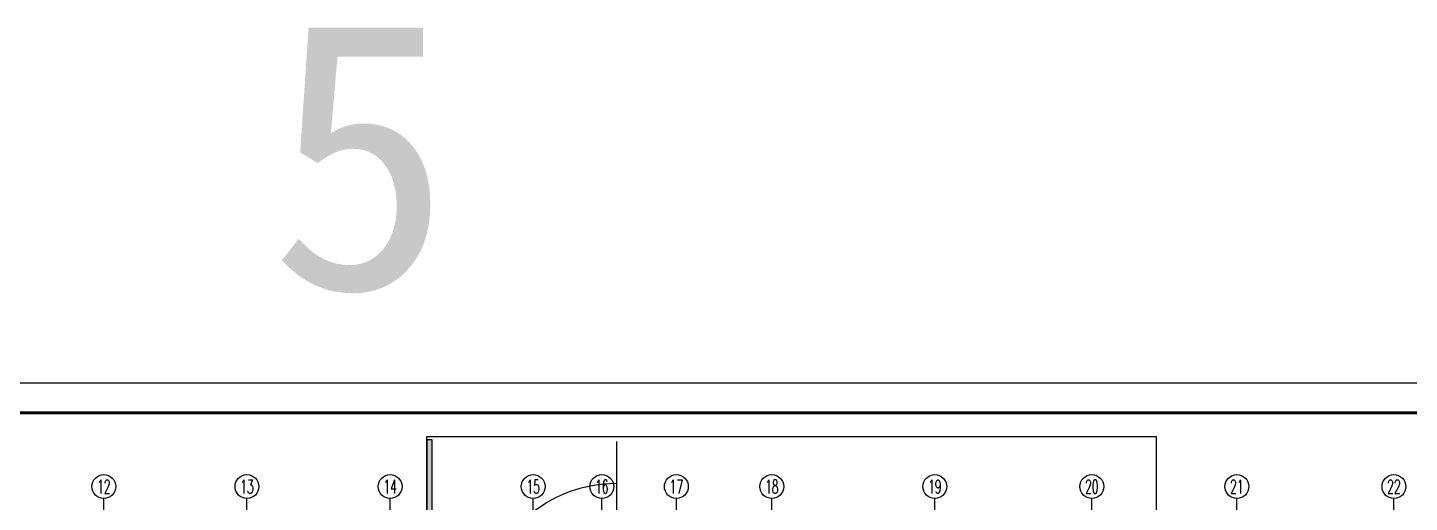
# Model space of a CAD drawing. Extents: x -888467 to -675969, y -675351 to -419232.
# Drawn here: x -786473 to -716964, y -443100 to -419232 of the extents above; entities that cross this region are included whole.
import ezdxf
from ezdxf.enums import TextEntityAlignment as Align

# ---------------------------------------------------------------- set-up
doc = ezdxf.new("R2010")
doc.units = 0
doc.header["$LTSCALE"] = 1000
doc.linetypes.add('__DASH', pattern=[0.35, 0.25, -0.1])
doc.layers.get('0').update_dxf_attribs({"linetype": 'CONTINUOUS'})
for name, color, linetype in [('A-ANNO-TXT', 7, 'CONTINUOUS'), ('AXIS', 3, 'CONTINUOUS'), ('AXIS_TEXT', 7, 'CONTINUOUS'), ('BTTK', 7, 'CONTINUOUS'), ('PUB_HATCH', 8, 'CONTINUOUS'), ('PUB_TITLE', 7, 'CONTINUOUS'), ('公用-影线', 8, 'CONTINUOUS'), ('建筑-墙体', 2, 'CONTINUOUS'), ('建筑-柱子', 2, 'CONTINUOUS'), ('建筑层', 253, 'CONTINUOUS'), ('覆土', 7, 'CONTINUOUS'), ('风量标注', 3, 'CONTINUOUS')]:
    doc.layers.add(name, color=color, linetype=linetype)
doc.styles.add('_TCH_AXIS', font='COMPLEX', dxfattribs={"bigfont": 'GBCBIG'})
doc.styles.add('COMPLEX', font='COMPLEX')
doc.styles.add('HT', font='')
doc.styles.add('HZ(TK)', font='geniso.shx', dxfattribs={"width": 0.9, "bigfont": 'hztxt.shx'})
doc.styles.get('HT').set_extended_font_data('SimHei')

# ---------------------------------------------------------------- blocks, each defined once
blk = doc.blocks.new('_FZH')
blk.add_lwpolyline([(-0.5, -0.5), (0.5, -0.5), (0.5, 0.5), (-0.5, 0.5)], close=True)
at = {"layer": 'PUB_HATCH'}
blk.add_solid([(-0.5, -0.5), (0.5, -0.5), (-0.5, 0.5), (0.5, 0.5)], dxfattribs=at)
blk = doc.blocks.new('A$C10362422')
h = blk.add_hatch()
h.set_pattern_fill('ANSI31', color=256, scale=150, angle=90)
h.set_pattern_definition([(135, (-3252770.88, -12604415.4), (-168.3798023, -168.3798023), [])])
h.paths.add_polyline_path([(12573, 4926), (12573, 4626), (7773, 4626), (7773, 4926)])
at = {"layer": '公用-影线'}
for points in [[(12573, 17526), (12573, 3326), (12823, 3326), (12823, 17526)], [(-23607, 12676), (3273, 12676), (3273, 12926), (-23607, 12926)], [(7523, 3626), (7773, 3626), (7773, 8676), (7523, 8676)]]:
    blk.add_hatch(color=256, dxfattribs=at).paths.add_polyline_path(points)
h = blk.add_hatch(color=256, dxfattribs=at)
edge = h.paths.add_edge_path()
edge.add_line((6780, 10826), (6918, 10612))
edge.add_line((6918, 10612), (6917, 10613))
edge.add_line((6917, 10613), (7132, 10742))
edge.add_arc((3273, 8426), 4500, 30.96376, 90)
edge.add_line((3273, 12926), (3273, 12676))
edge.add_arc((3273, 8426), 4250, 34.38187, 90, ccw=False)
h = blk.add_hatch(color=256, dxfattribs=at)
edge = h.paths.add_edge_path()
edge.add_line((6917, 10613), (7073, 10330))
edge.add_arc((3273, 8426), 4250, 0, 26.60468, ccw=False)
edge.add_line((7523, 8426), (7773, 8426))
edge.add_arc((3273, 8426), 4500, 0, 30.96376)
edge.add_line((7132, 10742), (6917, 10613))
for p, q in [((3273, 12926), (3273, 17426)), ((2183, 12926), (3273, 12926)), ((2503, 12676), (3273, 12676)), ((7773, 8426), (12673, 8426)), ((7773, 7226), (12573, 7226))]:
    blk.add_line(p, q)
blk.add_lwpolyline([(12673, 12676), (12823, 12676), (12823, 17676), (-23858, 17676), (-23858, 12676), (3273, 12676)])
blk.add_lwpolyline([(12573, 4926), (12573, 4626), (7773, 4626), (7773, 4926)], close=True)
blk.add_arc((3273, 8426), 6900, 0, 90)
at = {"layer": '建筑-墙体'}
for p, q in [((12573, 17526), (12573, 3326)), ((12823, 17526), (12573, 17526)), ((12823, 17526), (12823, 3326)), ((-23858, 12926), (3273, 12926)), ((-23858, 12676), (3273, 12676)), ((7523, 9376), (7523, 3626)), ((7773, 8426), (7773, 3626)), ((12823, 3326), (12573, 3326))]:
    blk.add_line(p, q, dxfattribs=at)
for radius, start, end in [(4500, 30.96376, 90), (4250, 34.38187, 90), (4250, 0, 34.38187), (4500, 0, 30.96376)]:
    blk.add_arc((3273, 8426), radius, start, end, dxfattribs=at)
at = {"layer": '覆土'}
blk.add_line((10173, 8426), (10173, 3626), dxfattribs=at)
at = {"layer": '覆土', "linetype": '__DASH'}
blk.add_lwpolyline([(2888, 12676), (12823, 12676), (12823, 12926), (3097, 12926)], close=True, dxfattribs=at)
at = {"layer": '建筑-柱子', "xscale": 600, "yscale": 600, "zscale": 600, "rotation": 90}
blk.add_blockref('_FZH', (7473, 3326), dxfattribs=at)
blk = doc.blocks.new('vhtemplate_2020年新竖式图框_A1_1_2', base_point=(-420.5, 0))
at = {"layer": 'PUB_TITLE', "color": 7}
blk.add_lwpolyline([(-420.5, 594), (841, 594), (841, 0), (-420.5, 0)], close=True, dxfattribs=at)
at = {"layer": 'PUB_TITLE', "const_width": 1}
blk.add_lwpolyline([(-395.5, 10), (831, 10), (831, 584), (-395.5, 584)], close=True, dxfattribs=at)
at = {"layer": 'BTTK', "color": 4, "style": 'HZ(TK)', "width": 0.9}
for tag, p in [('合作单位', (796, 511.5)), ('建设单位', (796, 209.5)), ('工程名称', (796, 176.5)), ('子项名称', (806, 160)), ('图纸名称', (796, 141))]:
    blk.add_attdef(tag, text='', height=3.5, dxfattribs=at).set_placement(p, align=Align.MIDDLE_CENTER)
for tag, p in [('注册证书号', (808.5, 309.01)), ('注册印章号', (808.5, 301.01)), ('设计号', (806, 193)), ('图别', (789.75, 34)), ('图号', (822.25, 34)), ('版本号', (789.75, 26)), ('日期', (822.25, 26))]:
    blk.add_attdef(tag, text='', height=3.5, dxfattribs=at).set_placement(p, align=Align.MIDDLE)
blk = doc.blocks.new('_AXISO')
blk.add_circle((0, 0), 0.5)
at = {"layer": 'AXIS_TEXT', "style": 'COMPLEX', "width": 1.041667}
blk.add_attdef('A', text='', height=0.56, dxfattribs=at).set_placement((-0.25, -0.28), (0.25, -0.28), align=Align.FIT)

msp = doc.modelspace()

# ---------------------------------------------------------------- linework, layer by layer
at = {"layer": 'AXIS'}
for p, q in [((-782639.1, -448908.1), (-782639.1, -442908.1)), ((-775439.1, -448908.1), (-775439.1, -442908.1)), ((-768239.1, -448908.1), (-768239.1, -442908.1)), ((-761039.1, -448908.1), (-761039.1, -442908.1)), ((-757589.1, -448908.1), (-757589.1, -442908.1)), ((-753839.1, -448908.1), (-753839.1, -442908.1)), ((-749039.1, -448908.1), (-749039.1, -442908.1)), ((-740839.1, -448908.1), (-740839.1, -442908.1)), ((-732939.1, -448908.1), (-732939.1, -442908.1)), ((-725639.1, -448908.1), (-725639.1, -442908.1)), ((-717739.1, -448908.1), (-717739.1, -442908.1))]:
    msp.add_line(p, q, dxfattribs=at)

# ---------------------------------------------------------------- block references
ref = msp.add_blockref('_AXISO', (-782639.1, -442308.1), dxfattribs=dict(at, xscale=1200, yscale=1200, zscale=1200))
ref.add_attrib('A', '12', dxfattribs={"layer": 'AXIS_TEXT', "height": 678.82, "style": '_TCH_AXIS', "width": 0.724138}).set_placement((-782978.5, -442647.5), (-782299.7, -442647.5), align=Align.FIT)
ref = msp.add_blockref('_AXISO', (-775439.1, -442308.1), dxfattribs=dict(at, xscale=1200, yscale=1200, zscale=1200))
ref.add_attrib('A', '13', dxfattribs={"layer": 'AXIS_TEXT', "height": 678.82, "style": '_TCH_AXIS', "width": 0.724138}).set_placement((-775778.5, -442647.5), (-775099.7, -442647.5), align=Align.FIT)
ref = msp.add_blockref('_AXISO', (-768239.1, -442308.1), dxfattribs=dict(at, xscale=1200, yscale=1200, zscale=1200))
ref.add_attrib('A', '14', dxfattribs={"layer": 'AXIS_TEXT', "height": 678.82, "style": '_TCH_AXIS', "width": 0.677419}).set_placement((-768578.5, -442647.5), (-767899.7, -442647.5), align=Align.FIT)
ref = msp.add_blockref('_AXISO', (-761039.1, -442308.1), dxfattribs=dict(at, xscale=1200, yscale=1200, zscale=1200))
ref.add_attrib('A', '15', dxfattribs={"layer": 'AXIS_TEXT', "height": 678.82, "style": '_TCH_AXIS', "width": 0.724138}).set_placement((-761378.5, -442647.5), (-760699.7, -442647.5), align=Align.FIT)
ref = msp.add_blockref('_AXISO', (-757589.1, -442308.1), dxfattribs=dict(at, xscale=1200, yscale=1200, zscale=1200))
ref.add_attrib('A', '16', dxfattribs={"layer": 'AXIS_TEXT', "height": 678.82, "style": '_TCH_AXIS', "width": 0.724138}).set_placement((-757928.5, -442647.5), (-757249.7, -442647.5), align=Align.FIT)
ref = msp.add_blockref('_AXISO', (-753839.1, -442308.1), dxfattribs=dict(at, xscale=1200, yscale=1200, zscale=1200))
ref.add_attrib('A', '17', dxfattribs={"layer": 'AXIS_TEXT', "height": 678.82, "style": '_TCH_AXIS', "width": 0.724138}).set_placement((-754178.5, -442647.5), (-753499.7, -442647.5), align=Align.FIT)
ref = msp.add_blockref('_AXISO', (-749039.1, -442308.1), dxfattribs=dict(at, xscale=1200, yscale=1200, zscale=1200))
ref.add_attrib('A', '18', dxfattribs={"layer": 'AXIS_TEXT', "height": 678.82, "style": '_TCH_AXIS', "width": 0.724138}).set_placement((-749378.5, -442647.5), (-748699.7, -442647.5), align=Align.FIT)
ref = msp.add_blockref('_AXISO', (-740839.1, -442308.1), dxfattribs=dict(at, xscale=1200, yscale=1200, zscale=1200))
ref.add_attrib('A', '19', dxfattribs={"layer": 'AXIS_TEXT', "height": 678.82, "style": '_TCH_AXIS', "width": 0.724138}).set_placement((-741178.5, -442647.5), (-740499.7, -442647.5), align=Align.FIT)
ref = msp.add_blockref('_AXISO', (-732939.1, -442308.1), dxfattribs=dict(at, xscale=1200, yscale=1200, zscale=1200))
ref.add_attrib('A', '20', dxfattribs={"layer": 'AXIS_TEXT', "height": 678.82, "style": '_TCH_AXIS', "width": 0.617647}).set_placement((-733278.5, -442647.5), (-732599.7, -442647.5), align=Align.FIT)
ref = msp.add_blockref('_AXISO', (-725639.1, -442308.1), dxfattribs=dict(at, xscale=1200, yscale=1200, zscale=1200))
ref.add_attrib('A', '21', dxfattribs={"layer": 'AXIS_TEXT', "height": 678.82, "style": '_TCH_AXIS', "width": 0.724138}).set_placement((-725978.5, -442647.5), (-725299.7, -442647.5), align=Align.FIT)
ref = msp.add_blockref('_AXISO', (-717739.1, -442308.1), dxfattribs=dict(at, xscale=1200, yscale=1200, zscale=1200))
ref.add_attrib('A', '22', dxfattribs={"layer": 'AXIS_TEXT', "height": 678.82, "style": '_TCH_AXIS', "width": 0.617647}).set_placement((-718078.5, -442647.5), (-717399.7, -442647.5), align=Align.FIT)
at = {"layer": '建筑层', "color": 253, "xscale": -1}
msp.add_blockref('A$C10362422', (-753566.2, -457465.1), dxfattribs=at)
at = {"layer": '风量标注', "xscale": 150, "yscale": 150, "zscale": 150}
msp.add_blockref('vhtemplate_2020年新竖式图框_A1_1_2', (-877015.7, -526193.3), dxfattribs=at)

# ---------------------------------------------------------------- texts
at = {"layer": 'A-ANNO-TXT', "color": 3, "style": 'HT'}
msp.add_text('5', height=13519, dxfattribs=at).set_placement((-774307.2, -432365.2))

doc.saveas('drawing.dxf')
